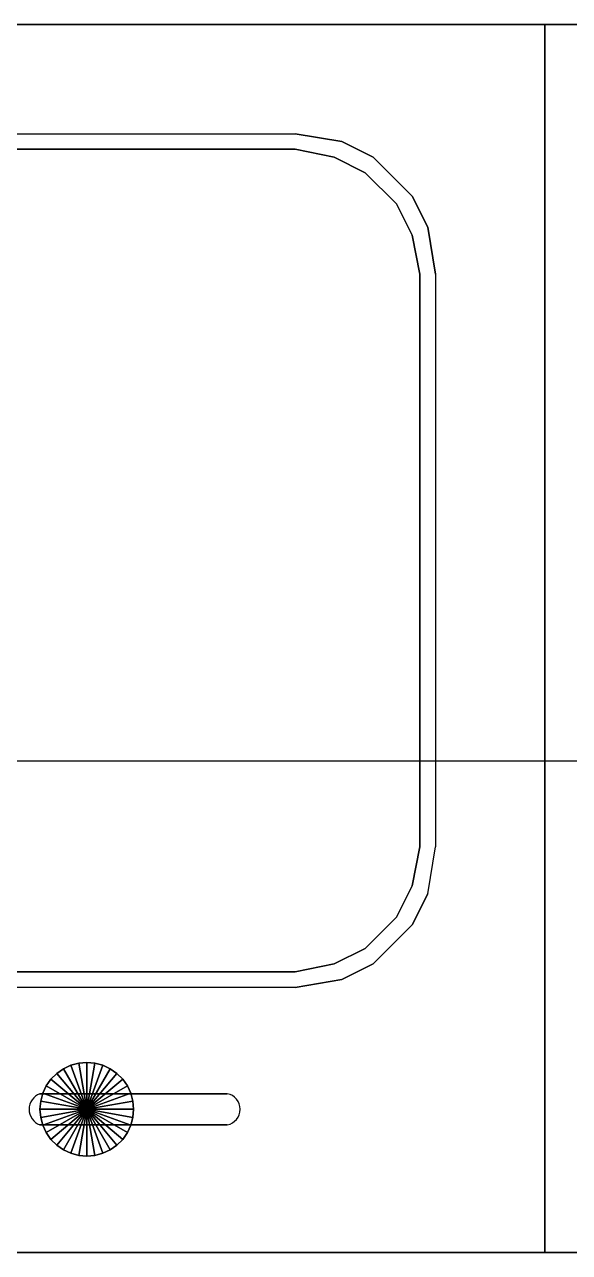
# Model space of a CAD drawing. Header units: inches. Extents: x -7543 to -822, y 102837 to 190349.
# Drawn here: x -829.82455 to -829.82012, y 102837.00943 to 102837.01943 of the extents above; entities that cross this region are included whole.
import ezdxf

# ---------------------------------------------------------------- set-up
doc = ezdxf.new("R2010")
doc.units = ezdxf.units.IN
doc.header["$MEASUREMENT"] = 0
doc.linetypes.add('DASHDOTX2', pattern=[2, 1, -0.5, 0, -0.5])
doc.layers.add('AKS', color=1, linetype='Continuous', lineweight=25)
doc.layers.add('TEFRİŞ', color=7, linetype='Continuous', lineweight=25, true_color=0x78462c)

msp = doc.modelspace()

# ---------------------------------------------------------------- linework, layer by layer
at = {"layer": 'AKS', "linetype": 'DASHDOTX2', "ltscale": 10}
msp.add_line((-829.7205326753192, 102837.0134307916), (-830.0911364701894, 102837.0134307916), dxfattribs=at)
at = {"layer": 'TEFRİŞ'}
for p, q in [((-829.8282879212353, 102837.0185417916, -0.004190999999999999), (-829.8223519212353, 102837.0185417916, -0.004190999999999999)), ((-829.8223519212353, 102837.0185417916, -0.004190999999999999), (-829.8219709212353, 102837.0184782916, -0.004190999999999999)), ((-829.8219709212353, 102837.0184782916, -0.004190999999999999), (-829.8217169212353, 102837.0183512916, -0.004190999999999999)), ((-829.8223519212353, 102837.0184147916, -0.004190999999999999), (-829.8220344212352, 102837.0183512916, -0.004190999999999999)), ((-829.8220344212352, 102837.0183512916, -0.004190999999999999), (-829.8217804212353, 102837.0182242916, -0.004190999999999999)), ((-829.8217169212353, 102837.0183512916, -0.004190999999999999), (-829.8213994212352, 102837.0180337916, -0.004190999999999999)), ((-829.8217804212353, 102837.0182242916, -0.004190999999999999), (-829.8215264212353, 102837.0179702916, -0.004190999999999999)), ((-829.8215264212353, 102837.0179702916, -0.004190999999999999), (-829.8213994212352, 102837.0177162916, -0.004190999999999999)), ((-829.8213994212352, 102837.0180337916, -0.004190999999999999), (-829.8212724212353, 102837.0177797916, -0.004190999999999999)), ((-829.8212724212353, 102837.0177797916, -0.004190999999999999), (-829.8212089212352, 102837.0173987916, -0.004190999999999999)), ((-829.8213994212352, 102837.0177162916, -0.004190999999999999), (-829.8213359212352, 102837.0173987916, -0.004190999999999999)), ((-829.8213994212352, 102837.0124152916, -0.004190999999999999), (-829.8213359212352, 102837.0127327916, -0.004190999999999999)), ((-829.8212724212353, 102837.0123517916, -0.004190999999999999), (-829.8212089212352, 102837.0127327916, -0.004190999999999999)), ((-829.8215264212353, 102837.0121612916, -0.004190999999999999), (-829.8213994212352, 102837.0124152916, -0.004190999999999999)), ((-829.8213994212352, 102837.0120977916, -0.004190999999999999), (-829.8212724212353, 102837.0123517916, -0.004190999999999999)), ((-829.8217804212353, 102837.0119072916, -0.004190999999999999), (-829.8215264212353, 102837.0121612916, -0.004190999999999999)), ((-829.8217169212353, 102837.0117802916, -0.004190999999999999), (-829.8213994212352, 102837.0120977916, -0.004190999999999999)), ((-829.8220344212352, 102837.0117802916, -0.004190999999999999), (-829.8217804212353, 102837.0119072916, -0.004190999999999999)), ((-829.8223519212353, 102837.0117167916, -0.004190999999999999), (-829.8220344212352, 102837.0117802916, -0.004190999999999999)), ((-829.8219709212353, 102837.0116532916, -0.004190999999999999), (-829.8217169212353, 102837.0117802916, -0.004190999999999999)), ((-829.8223519212353, 102837.0115897916, -0.004190999999999999), (-829.8219709212353, 102837.0116532916, -0.004190999999999999)), ((-829.8223519212353, 102837.0115897916, -0.004190999999999999), (-829.8282879212353, 102837.0115897916, -0.004190999999999999))]:
    msp.add_line(p, q, dxfattribs=at)
for centre, radius, start, end in [((-829.8243797676522, 102837.0105967916, 0.0007620000000000005), 0.000135471253029605, 110.3693599422097, 249.6306400577903), ((-829.8229277741946, 102837.0105967916, 0.0007620000000000005), 0.0001294089238967639, 281.0724330008494, 78.92756699915053)]:
    msp.add_arc(centre, radius, start, end, dxfattribs=at)
for points in [[(-829.8203199212353, 102837.0194307916, -0.000127000000000001), (-829.8303199212353, 102837.0194307916, -0.000127000000000001), (-829.8303199212353, 102837.0194307916), (-829.8203199212353, 102837.0194307916)], [(-829.8203199212353, 102837.0094307916, -0.000127000000000001), (-829.8203199212353, 102837.0194307916, -0.000127000000000001), (-829.8203199212353, 102837.0194307916), (-829.8203199212353, 102837.0094307916)], [(-829.8135199212353, 102837.0194307916, -0.000127000000000001), (-829.8203199212353, 102837.0194307916, -0.000127000000000001), (-829.8203199212353, 102837.0194307916), (-829.8135199212353, 102837.0194307916)], [(-829.8203199212353, 102837.0094307916), (-829.8203199212353, 102837.0194307916), (-829.8135199212353, 102837.0194307916), (-829.8135199212353, 102837.0094307916)], [(-829.8223519212353, 102837.0184147916, -0.004190999999999999), (-829.8282879212353, 102837.0184147916, -0.004190999999999999), (-829.8282879212353, 102837.0184147916, -0.000127000000000001), (-829.8223519212353, 102837.0184147916, -0.000127000000000001)], [(-829.8220344212352, 102837.0183512916, -0.004190999999999999), (-829.8223519212353, 102837.0184147916, -0.004190999999999999), (-829.8223519212353, 102837.0184147916, -0.000127000000000001), (-829.8220344212352, 102837.0183512916, -0.000127000000000001)], [(-829.8217804212353, 102837.0182242916, -0.004190999999999999), (-829.8220344212352, 102837.0183512916, -0.004190999999999999), (-829.8220344212352, 102837.0183512916, -0.000127000000000001), (-829.8217804212353, 102837.0182242916, -0.000127000000000001)], [(-829.8215264212353, 102837.0179702916, -0.004190999999999999), (-829.8217804212353, 102837.0182242916, -0.004190999999999999), (-829.8217804212353, 102837.0182242916, -0.000127000000000001), (-829.8215264212353, 102837.0179702916, -0.000127000000000001)], [(-829.8213994212352, 102837.0177162916, -0.004190999999999999), (-829.8215264212353, 102837.0179702916, -0.004190999999999999), (-829.8215264212353, 102837.0179702916, -0.000127000000000001), (-829.8213994212352, 102837.0177162916, -0.000127000000000001)], [(-829.8213359212352, 102837.0173987916, -0.004190999999999999), (-829.8213994212352, 102837.0177162916, -0.004190999999999999), (-829.8213994212352, 102837.0177162916, -0.000127000000000001), (-829.8213359212352, 102837.0173987916, -0.000127000000000001)], [(-829.8213359212352, 102837.0127327916, -0.004190999999999999), (-829.8213359212352, 102837.0173987916, -0.004190999999999999), (-829.8213359212352, 102837.0173987916, -0.000127000000000001), (-829.8213359212352, 102837.0127327916, -0.000127000000000001)], [(-829.8213994212352, 102837.0124152916, -0.004190999999999999), (-829.8213359212352, 102837.0127327916, -0.004190999999999999), (-829.8213359212352, 102837.0127327916, -0.000127000000000001), (-829.8213994212352, 102837.0124152916, -0.000127000000000001)], [(-829.8215264212353, 102837.0121612916, -0.004190999999999999), (-829.8213994212352, 102837.0124152916, -0.004190999999999999), (-829.8213994212352, 102837.0124152916, -0.000127000000000001), (-829.8215264212353, 102837.0121612916, -0.000127000000000001)], [(-829.8217804212353, 102837.0119072916, -0.004190999999999999), (-829.8215264212353, 102837.0121612916, -0.004190999999999999), (-829.8215264212353, 102837.0121612916, -0.000127000000000001), (-829.8217804212353, 102837.0119072916, -0.000127000000000001)], [(-829.8220344212352, 102837.0117802916, -0.004190999999999999), (-829.8217804212353, 102837.0119072916, -0.004190999999999999), (-829.8217804212353, 102837.0119072916, -0.000127000000000001), (-829.8220344212352, 102837.0117802916, -0.000127000000000001)], [(-829.8223519212353, 102837.0117167916, -0.004190999999999999), (-829.8220344212352, 102837.0117802916, -0.004190999999999999), (-829.8220344212352, 102837.0117802916, -0.000127000000000001), (-829.8223519212353, 102837.0117167916, -0.000127000000000001)], [(-829.8282879212353, 102837.0117167916, -0.004190999999999999), (-829.8223519212353, 102837.0117167916, -0.004190999999999999), (-829.8223519212353, 102837.0117167916, -0.000127000000000001), (-829.8282879212353, 102837.0117167916, -0.000127000000000001)], [(-829.8242364212352, 102837.0109267516), (-829.8241762212352, 102837.0109548116), (-829.8241762212352, 102837.0109548116, 0.0005079999999999999), (-829.8242364212352, 102837.0109267516, 0.0005079999999999999)], [(-829.8240459212352, 102837.0105967916), (-829.8242364212352, 102837.0109267516), (-829.8241762212352, 102837.0109548116), (-829.8240459212352, 102837.0105967916)], [(-829.8240459212352, 102837.0105967916, 0.0005079999999999999), (-829.8242364212352, 102837.0109267516, 0.0005079999999999999), (-829.8241762212352, 102837.0109548116, 0.0005079999999999999), (-829.8240459212352, 102837.0105967916, 0.0005079999999999999)], [(-829.8241762212352, 102837.0109548116), (-829.8241120812353, 102837.0109720116), (-829.8241120812353, 102837.0109720116, 0.0005079999999999999), (-829.8241762212352, 102837.0109548116, 0.0005079999999999999)], [(-829.8240459212352, 102837.0105967916), (-829.8241762212352, 102837.0109548116), (-829.8241120812353, 102837.0109720116), (-829.8240459212352, 102837.0105967916)], [(-829.8240459212352, 102837.0105967916, 0.0005079999999999999), (-829.8241762212352, 102837.0109548116, 0.0005079999999999999), (-829.8241120812353, 102837.0109720116, 0.0005079999999999999), (-829.8240459212352, 102837.0105967916, 0.0005079999999999999)], [(-829.8241120812353, 102837.0109720116), (-829.8240459212352, 102837.0109777916), (-829.8240459212352, 102837.0109777916, 0.0005079999999999999), (-829.8241120812353, 102837.0109720116, 0.0005079999999999999)], [(-829.8240459212352, 102837.0105967916), (-829.8241120812353, 102837.0109720116), (-829.8240459212352, 102837.0109777916), (-829.8240459212352, 102837.0105967916)], [(-829.8240459212352, 102837.0105967916, 0.0005079999999999999), (-829.8241120812353, 102837.0109720116, 0.0005079999999999999), (-829.8240459212352, 102837.0109777916, 0.0005079999999999999), (-829.8240459212352, 102837.0105967916, 0.0005079999999999999)], [(-829.8240459212352, 102837.0109777916), (-829.8239797612353, 102837.0109720116), (-829.8239797612353, 102837.0109720116, 0.0005079999999999999), (-829.8240459212352, 102837.0109777916, 0.0005079999999999999)], [(-829.8240459212352, 102837.0105967916), (-829.8240459212352, 102837.0109777916), (-829.8239797612353, 102837.0109720116), (-829.8240459212352, 102837.0105967916)], [(-829.8240459212352, 102837.0105967916, 0.0005079999999999999), (-829.8240459212352, 102837.0109777916, 0.0005079999999999999), (-829.8239797612353, 102837.0109720116, 0.0005079999999999999), (-829.8240459212352, 102837.0105967916, 0.0005079999999999999)], [(-829.8240459212352, 102837.0105967916), (-829.8239797612353, 102837.0109720116), (-829.8239156212353, 102837.0109548116), (-829.8240459212352, 102837.0105967916)], [(-829.8240459212352, 102837.0105967916, 0.0005079999999999999), (-829.8239797612353, 102837.0109720116, 0.0005079999999999999), (-829.8239156212353, 102837.0109548116, 0.0005079999999999999), (-829.8240459212352, 102837.0105967916, 0.0005079999999999999)], [(-829.8240459212352, 102837.0105967916), (-829.8239156212353, 102837.0109548116), (-829.8238554212353, 102837.0109267516), (-829.8240459212352, 102837.0105967916)], [(-829.8240459212352, 102837.0105967916, 0.0005079999999999999), (-829.8239156212353, 102837.0109548116, 0.0005079999999999999), (-829.8238554212353, 102837.0109267516, 0.0005079999999999999), (-829.8240459212352, 102837.0105967916, 0.0005079999999999999)], [(-829.8239797612353, 102837.0109720116), (-829.8239156212353, 102837.0109548116), (-829.8239156212353, 102837.0109548116, 0.0005079999999999999), (-829.8239797612353, 102837.0109720116, 0.0005079999999999999)], [(-829.8239156212353, 102837.0109548116), (-829.8238554212353, 102837.0109267516), (-829.8238554212353, 102837.0109267516, 0.0005079999999999999), (-829.8239156212353, 102837.0109548116, 0.0005079999999999999)], [(-829.8243377812353, 102837.0108416916), (-829.8242908212353, 102837.0108886516), (-829.8242908212353, 102837.0108886516, 0.0005079999999999999), (-829.8243377812353, 102837.0108416916, 0.0005079999999999999)], [(-829.8240459212352, 102837.0105967916), (-829.8243377812353, 102837.0108416916), (-829.8242908212353, 102837.0108886516), (-829.8240459212352, 102837.0105967916)], [(-829.8240459212352, 102837.0105967916, 0.0005079999999999999), (-829.8243377812353, 102837.0108416916, 0.0005079999999999999), (-829.8242908212353, 102837.0108886516, 0.0005079999999999999), (-829.8240459212352, 102837.0105967916, 0.0005079999999999999)], [(-829.8242908212353, 102837.0108886516), (-829.8242364212352, 102837.0109267516), (-829.8242364212352, 102837.0109267516, 0.0005079999999999999), (-829.8242908212353, 102837.0108886516, 0.0005079999999999999)], [(-829.8240459212352, 102837.0105967916), (-829.8242908212353, 102837.0108886516), (-829.8242364212352, 102837.0109267516), (-829.8240459212352, 102837.0105967916)], [(-829.8240459212352, 102837.0105967916, 0.0005079999999999999), (-829.8242908212353, 102837.0108886516, 0.0005079999999999999), (-829.8242364212352, 102837.0109267516, 0.0005079999999999999), (-829.8240459212352, 102837.0105967916, 0.0005079999999999999)], [(-829.8240459212352, 102837.0105967916), (-829.8238554212353, 102837.0109267516), (-829.8238010212352, 102837.0108886516), (-829.8240459212352, 102837.0105967916)], [(-829.8240459212352, 102837.0105967916, 0.0005079999999999999), (-829.8238554212353, 102837.0109267516, 0.0005079999999999999), (-829.8238010212352, 102837.0108886516, 0.0005079999999999999), (-829.8240459212352, 102837.0105967916, 0.0005079999999999999)], [(-829.8240459212352, 102837.0105967916), (-829.8238010212352, 102837.0108886516), (-829.8237540612353, 102837.0108416916), (-829.8240459212352, 102837.0105967916)], [(-829.8240459212352, 102837.0105967916, 0.0005079999999999999), (-829.8238010212352, 102837.0108886516, 0.0005079999999999999), (-829.8237540612353, 102837.0108416916, 0.0005079999999999999), (-829.8240459212352, 102837.0105967916, 0.0005079999999999999)], [(-829.8238554212353, 102837.0109267516), (-829.8238010212352, 102837.0108886516), (-829.8238010212352, 102837.0108886516, 0.0005079999999999999), (-829.8238554212353, 102837.0109267516, 0.0005079999999999999)], [(-829.8238010212352, 102837.0108886516), (-829.8237540612353, 102837.0108416916), (-829.8237540612353, 102837.0108416916, 0.0005079999999999999), (-829.8238010212352, 102837.0108886516, 0.0005079999999999999)], [(-829.8244039412352, 102837.0107270916), (-829.8243758812353, 102837.0107872916), (-829.8243758812353, 102837.0107872916, 0.0005079999999999999), (-829.8244039412352, 102837.0107270916, 0.0005079999999999999)], [(-829.8240459212352, 102837.0105967916), (-829.8244039412352, 102837.0107270916), (-829.8243758812353, 102837.0107872916), (-829.8240459212352, 102837.0105967916)], [(-829.8240459212352, 102837.0105967916, 0.0005079999999999999), (-829.8244039412352, 102837.0107270916, 0.0005079999999999999), (-829.8243758812353, 102837.0107872916, 0.0005079999999999999), (-829.8240459212352, 102837.0105967916, 0.0005079999999999999)], [(-829.8243758812353, 102837.0107872916), (-829.8243377812353, 102837.0108416916), (-829.8243377812353, 102837.0108416916, 0.0005079999999999999), (-829.8243758812353, 102837.0107872916, 0.0005079999999999999)], [(-829.8240459212352, 102837.0105967916), (-829.8243758812353, 102837.0107872916), (-829.8243377812353, 102837.0108416916), (-829.8240459212352, 102837.0105967916)], [(-829.8240459212352, 102837.0105967916, 0.0005079999999999999), (-829.8243758812353, 102837.0107872916, 0.0005079999999999999), (-829.8243377812353, 102837.0108416916, 0.0005079999999999999), (-829.8240459212352, 102837.0105967916, 0.0005079999999999999)], [(-829.8240459212352, 102837.0105967916), (-829.8237540612353, 102837.0108416916), (-829.8237159612353, 102837.0107872916), (-829.8240459212352, 102837.0105967916)], [(-829.8240459212352, 102837.0105967916, 0.0005079999999999999), (-829.8237540612353, 102837.0108416916, 0.0005079999999999999), (-829.8237159612353, 102837.0107872916, 0.0005079999999999999), (-829.8240459212352, 102837.0105967916, 0.0005079999999999999)], [(-829.8240459212352, 102837.0105967916), (-829.8237159612353, 102837.0107872916), (-829.8236879012353, 102837.0107270916), (-829.8240459212352, 102837.0105967916)], [(-829.8240459212352, 102837.0105967916, 0.0005079999999999999), (-829.8237159612353, 102837.0107872916, 0.0005079999999999999), (-829.8236879012353, 102837.0107270916, 0.0005079999999999999), (-829.8240459212352, 102837.0105967916, 0.0005079999999999999)], [(-829.8237540612353, 102837.0108416916), (-829.8237159612353, 102837.0107872916), (-829.8237159612353, 102837.0107872916, 0.0005079999999999999), (-829.8237540612353, 102837.0108416916, 0.0005079999999999999)], [(-829.8237159612353, 102837.0107872916), (-829.8236879012353, 102837.0107270916), (-829.8236879012353, 102837.0107270916, 0.0005079999999999999), (-829.8237159612353, 102837.0107872916, 0.0005079999999999999)], [(-829.8229029212353, 102837.0107237916, 0.0007620000000000005), (-829.8244269212353, 102837.0107237916, 0.0007620000000000005), (-829.8244269212353, 102837.0107237916, 0.0005079999999999999), (-829.8229029212353, 102837.0107237916, 0.0005079999999999999)], [(-829.8244269212353, 102837.0105967916), (-829.8244211412352, 102837.0106629516), (-829.8244211412352, 102837.0106629516, 0.0005079999999999999), (-829.8244269212353, 102837.0105967916, 0.0005079999999999999)], [(-829.8240459212352, 102837.0105967916), (-829.8244269212353, 102837.0105967916), (-829.8244211412352, 102837.0106629516), (-829.8240459212352, 102837.0105967916)], [(-829.8240459212352, 102837.0105967916, 0.0005079999999999999), (-829.8244269212353, 102837.0105967916, 0.0005079999999999999), (-829.8244211412352, 102837.0106629516, 0.0005079999999999999), (-829.8240459212352, 102837.0105967916, 0.0005079999999999999)], [(-829.8244211412352, 102837.0106629516), (-829.8244039412352, 102837.0107270916), (-829.8244039412352, 102837.0107270916, 0.0005079999999999999), (-829.8244211412352, 102837.0106629516, 0.0005079999999999999)], [(-829.8240459212352, 102837.0105967916), (-829.8244211412352, 102837.0106629516), (-829.8244039412352, 102837.0107270916), (-829.8240459212352, 102837.0105967916)], [(-829.8240459212352, 102837.0105967916, 0.0005079999999999999), (-829.8244211412352, 102837.0106629516, 0.0005079999999999999), (-829.8244039412352, 102837.0107270916, 0.0005079999999999999), (-829.8240459212352, 102837.0105967916, 0.0005079999999999999)], [(-829.8240459212352, 102837.0105967916), (-829.8236879012353, 102837.0107270916), (-829.8236707012353, 102837.0106629516), (-829.8240459212352, 102837.0105967916)], [(-829.8240459212352, 102837.0105967916, 0.0005079999999999999), (-829.8236879012353, 102837.0107270916, 0.0005079999999999999), (-829.8236707012353, 102837.0106629516, 0.0005079999999999999), (-829.8240459212352, 102837.0105967916, 0.0005079999999999999)], [(-829.8240459212352, 102837.0105967916), (-829.8236707012353, 102837.0106629516), (-829.8236649212353, 102837.0105967916), (-829.8240459212352, 102837.0105967916)], [(-829.8236879012353, 102837.0107270916), (-829.8236707012353, 102837.0106629516), (-829.8236707012353, 102837.0106629516, 0.0005079999999999999), (-829.8236879012353, 102837.0107270916, 0.0005079999999999999)], [(-829.8236707012353, 102837.0106629516), (-829.8236649212353, 102837.0105967916), (-829.8236649212353, 102837.0105967916, 0.0005079999999999999), (-829.8236707012353, 102837.0106629516, 0.0005079999999999999)], [(-829.8236707012353, 102837.0106629516), (-829.8236649212353, 102837.0105967916), (-829.8236649212353, 102837.0105967916, 0.0005079999999999999), (-829.8236707012353, 102837.0106629516, 0.0005079999999999999)], [(-829.8244211412352, 102837.0105306316), (-829.8244269212353, 102837.0105967916), (-829.8244269212353, 102837.0105967916, 0.0005079999999999999), (-829.8244211412352, 102837.0105306316, 0.0005079999999999999)], [(-829.8240459212352, 102837.0105967916), (-829.8244211412352, 102837.0105306316), (-829.8244269212353, 102837.0105967916), (-829.8240459212352, 102837.0105967916)], [(-829.8240459212352, 102837.0105967916, 0.0005079999999999999), (-829.8244211412352, 102837.0105306316, 0.0005079999999999999), (-829.8244269212353, 102837.0105967916, 0.0005079999999999999), (-829.8240459212352, 102837.0105967916, 0.0005079999999999999)], [(-829.8240459212352, 102837.0105967916), (-829.8244039412352, 102837.0104664916), (-829.8244211412352, 102837.0105306316), (-829.8240459212352, 102837.0105967916)], [(-829.8240459212352, 102837.0105967916, 0.0005079999999999999), (-829.8244039412352, 102837.0104664916, 0.0005079999999999999), (-829.8244211412352, 102837.0105306316, 0.0005079999999999999), (-829.8240459212352, 102837.0105967916, 0.0005079999999999999)], [(-829.8240459212352, 102837.0105967916), (-829.8243758812353, 102837.0104062916), (-829.8244039412352, 102837.0104664916), (-829.8240459212352, 102837.0105967916)], [(-829.8240459212352, 102837.0105967916, 0.0005079999999999999), (-829.8243758812353, 102837.0104062916, 0.0005079999999999999), (-829.8244039412352, 102837.0104664916, 0.0005079999999999999), (-829.8240459212352, 102837.0105967916, 0.0005079999999999999)], [(-829.8240459212352, 102837.0105967916), (-829.8243377812353, 102837.0103518916), (-829.8243758812353, 102837.0104062916), (-829.8240459212352, 102837.0105967916)], [(-829.8240459212352, 102837.0105967916, 0.0005079999999999999), (-829.8243377812353, 102837.0103518916, 0.0005079999999999999), (-829.8243758812353, 102837.0104062916, 0.0005079999999999999), (-829.8240459212352, 102837.0105967916, 0.0005079999999999999)], [(-829.8240459212352, 102837.0105967916), (-829.8242908212353, 102837.0103049316), (-829.8243377812353, 102837.0103518916), (-829.8240459212352, 102837.0105967916)], [(-829.8240459212352, 102837.0105967916, 0.0005079999999999999), (-829.8242908212353, 102837.0103049316, 0.0005079999999999999), (-829.8243377812353, 102837.0103518916, 0.0005079999999999999), (-829.8240459212352, 102837.0105967916, 0.0005079999999999999)], [(-829.8240459212352, 102837.0105967916), (-829.8242364212352, 102837.0102668316), (-829.8242908212353, 102837.0103049316), (-829.8240459212352, 102837.0105967916)], [(-829.8240459212352, 102837.0105967916, 0.0005079999999999999), (-829.8242364212352, 102837.0102668316, 0.0005079999999999999), (-829.8242908212353, 102837.0103049316, 0.0005079999999999999), (-829.8240459212352, 102837.0105967916, 0.0005079999999999999)], [(-829.8240459212352, 102837.0105967916), (-829.8241762212352, 102837.0102387716), (-829.8242364212352, 102837.0102668316), (-829.8240459212352, 102837.0105967916)], [(-829.8240459212352, 102837.0105967916, 0.0005079999999999999), (-829.8241762212352, 102837.0102387716, 0.0005079999999999999), (-829.8242364212352, 102837.0102668316, 0.0005079999999999999), (-829.8240459212352, 102837.0105967916, 0.0005079999999999999)], [(-829.8240459212352, 102837.0105967916), (-829.8241120812353, 102837.0102215716), (-829.8241762212352, 102837.0102387716), (-829.8240459212352, 102837.0105967916)], [(-829.8240459212352, 102837.0105967916, 0.0005079999999999999), (-829.8241120812353, 102837.0102215716, 0.0005079999999999999), (-829.8241762212352, 102837.0102387716, 0.0005079999999999999), (-829.8240459212352, 102837.0105967916, 0.0005079999999999999)], [(-829.8240459212352, 102837.0105967916), (-829.8240459212352, 102837.0102157916), (-829.8241120812353, 102837.0102215716), (-829.8240459212352, 102837.0105967916)], [(-829.8240459212352, 102837.0105967916, 0.0005079999999999999), (-829.8240459212352, 102837.0102157916, 0.0005079999999999999), (-829.8241120812353, 102837.0102215716, 0.0005079999999999999), (-829.8240459212352, 102837.0105967916, 0.0005079999999999999)], [(-829.8240459212352, 102837.0105967916), (-829.8236649212353, 102837.0105967916), (-829.8236707012353, 102837.0105306316), (-829.8240459212352, 102837.0105967916)], [(-829.8240459212352, 102837.0105967916, 0.0005079999999999999), (-829.8236649212353, 102837.0105967916, 0.0005079999999999999), (-829.8236707012353, 102837.0105306316, 0.0005079999999999999), (-829.8240459212352, 102837.0105967916, 0.0005079999999999999)], [(-829.8240459212352, 102837.0105967916), (-829.8236707012353, 102837.0105306316), (-829.8236879012353, 102837.0104664916), (-829.8240459212352, 102837.0105967916)], [(-829.8240459212352, 102837.0105967916, 0.0005079999999999999), (-829.8236707012353, 102837.0105306316, 0.0005079999999999999), (-829.8236879012353, 102837.0104664916, 0.0005079999999999999), (-829.8240459212352, 102837.0105967916, 0.0005079999999999999)], [(-829.8240459212352, 102837.0105967916), (-829.8236879012353, 102837.0104664916), (-829.8237159612353, 102837.0104062916), (-829.8240459212352, 102837.0105967916)], [(-829.8240459212352, 102837.0105967916, 0.0005079999999999999), (-829.8236879012353, 102837.0104664916, 0.0005079999999999999), (-829.8237159612353, 102837.0104062916, 0.0005079999999999999), (-829.8240459212352, 102837.0105967916, 0.0005079999999999999)], [(-829.8240459212352, 102837.0105967916), (-829.8237159612353, 102837.0104062916), (-829.8237540612353, 102837.0103518916), (-829.8240459212352, 102837.0105967916)], [(-829.8240459212352, 102837.0105967916, 0.0005079999999999999), (-829.8237159612353, 102837.0104062916, 0.0005079999999999999), (-829.8237540612353, 102837.0103518916, 0.0005079999999999999), (-829.8240459212352, 102837.0105967916, 0.0005079999999999999)], [(-829.8240459212352, 102837.0105967916), (-829.8237540612353, 102837.0103518916), (-829.8238010212352, 102837.0103049316), (-829.8240459212352, 102837.0105967916)], [(-829.8240459212352, 102837.0105967916, 0.0005079999999999999), (-829.8237540612353, 102837.0103518916, 0.0005079999999999999), (-829.8238010212352, 102837.0103049316, 0.0005079999999999999), (-829.8240459212352, 102837.0105967916, 0.0005079999999999999)], [(-829.8240459212352, 102837.0105967916), (-829.8238010212352, 102837.0103049316), (-829.8238554212353, 102837.0102668316), (-829.8240459212352, 102837.0105967916)], [(-829.8240459212352, 102837.0105967916, 0.0005079999999999999), (-829.8238010212352, 102837.0103049316, 0.0005079999999999999), (-829.8238554212353, 102837.0102668316, 0.0005079999999999999), (-829.8240459212352, 102837.0105967916, 0.0005079999999999999)], [(-829.8240459212352, 102837.0105967916), (-829.8238554212353, 102837.0102668316), (-829.8239156212353, 102837.0102387716), (-829.8240459212352, 102837.0105967916)], [(-829.8240459212352, 102837.0105967916, 0.0005079999999999999), (-829.8238554212353, 102837.0102668316, 0.0005079999999999999), (-829.8239156212353, 102837.0102387716, 0.0005079999999999999), (-829.8240459212352, 102837.0105967916, 0.0005079999999999999)], [(-829.8240459212352, 102837.0105967916), (-829.8239156212353, 102837.0102387716), (-829.8239797612353, 102837.0102215716), (-829.8240459212352, 102837.0105967916)], [(-829.8240459212352, 102837.0105967916, 0.0005079999999999999), (-829.8239156212353, 102837.0102387716, 0.0005079999999999999), (-829.8239797612353, 102837.0102215716, 0.0005079999999999999), (-829.8240459212352, 102837.0105967916, 0.0005079999999999999)], [(-829.8240459212352, 102837.0105967916), (-829.8239797612353, 102837.0102215716), (-829.8240459212352, 102837.0102157916), (-829.8240459212352, 102837.0105967916)], [(-829.8240459212352, 102837.0105967916, 0.0005079999999999999), (-829.8239797612353, 102837.0102215716, 0.0005079999999999999), (-829.8240459212352, 102837.0102157916, 0.0005079999999999999), (-829.8240459212352, 102837.0105967916, 0.0005079999999999999)], [(-829.8236649212353, 102837.0105967916), (-829.8236707012353, 102837.0105306316), (-829.8236707012353, 102837.0105306316, 0.0005079999999999999), (-829.8236649212353, 102837.0105967916, 0.0005079999999999999)], [(-829.8229029212353, 102837.0104697916, 0.0007620000000000005), (-829.8244269212353, 102837.0104697916, 0.0007620000000000005), (-829.8244269212353, 102837.0104697916, 0.0005079999999999999), (-829.8229029212353, 102837.0104697916, 0.0005079999999999999)], [(-829.8244039412352, 102837.0104664916), (-829.8244211412352, 102837.0105306316), (-829.8244211412352, 102837.0105306316, 0.0005079999999999999), (-829.8244039412352, 102837.0104664916, 0.0005079999999999999)], [(-829.8243758812353, 102837.0104062916), (-829.8244039412352, 102837.0104664916), (-829.8244039412352, 102837.0104664916, 0.0005079999999999999), (-829.8243758812353, 102837.0104062916, 0.0005079999999999999)], [(-829.8236879012353, 102837.0104664916), (-829.8237159612353, 102837.0104062916), (-829.8237159612353, 102837.0104062916, 0.0005079999999999999), (-829.8236879012353, 102837.0104664916, 0.0005079999999999999)], [(-829.8236707012353, 102837.0105306316), (-829.8236879012353, 102837.0104664916), (-829.8236879012353, 102837.0104664916, 0.0005079999999999999), (-829.8236707012353, 102837.0105306316, 0.0005079999999999999)], [(-829.8243377812353, 102837.0103518916), (-829.8243758812353, 102837.0104062916), (-829.8243758812353, 102837.0104062916, 0.0005079999999999999), (-829.8243377812353, 102837.0103518916, 0.0005079999999999999)], [(-829.8242908212353, 102837.0103049316), (-829.8243377812353, 102837.0103518916), (-829.8243377812353, 102837.0103518916, 0.0005079999999999999), (-829.8242908212353, 102837.0103049316, 0.0005079999999999999)], [(-829.8237540612353, 102837.0103518916), (-829.8238010212352, 102837.0103049316), (-829.8238010212352, 102837.0103049316, 0.0005079999999999999), (-829.8237540612353, 102837.0103518916, 0.0005079999999999999)], [(-829.8237159612353, 102837.0104062916), (-829.8237540612353, 102837.0103518916), (-829.8237540612353, 102837.0103518916, 0.0005079999999999999), (-829.8237159612353, 102837.0104062916, 0.0005079999999999999)], [(-829.8242364212352, 102837.0102668316), (-829.8242908212353, 102837.0103049316), (-829.8242908212353, 102837.0103049316, 0.0005079999999999999), (-829.8242364212352, 102837.0102668316, 0.0005079999999999999)], [(-829.8241762212352, 102837.0102387716), (-829.8242364212352, 102837.0102668316), (-829.8242364212352, 102837.0102668316, 0.0005079999999999999), (-829.8241762212352, 102837.0102387716, 0.0005079999999999999)], [(-829.8238554212353, 102837.0102668316), (-829.8239156212353, 102837.0102387716), (-829.8239156212353, 102837.0102387716, 0.0005079999999999999), (-829.8238554212353, 102837.0102668316, 0.0005079999999999999)], [(-829.8238010212352, 102837.0103049316), (-829.8238554212353, 102837.0102668316), (-829.8238554212353, 102837.0102668316, 0.0005079999999999999), (-829.8238010212352, 102837.0103049316, 0.0005079999999999999)], [(-829.8241120812353, 102837.0102215716), (-829.8241762212352, 102837.0102387716), (-829.8241762212352, 102837.0102387716, 0.0005079999999999999), (-829.8241120812353, 102837.0102215716, 0.0005079999999999999)], [(-829.8240459212352, 102837.0102157916), (-829.8241120812353, 102837.0102215716), (-829.8241120812353, 102837.0102215716, 0.0005079999999999999), (-829.8240459212352, 102837.0102157916, 0.0005079999999999999)], [(-829.8239797612353, 102837.0102215716), (-829.8240459212352, 102837.0102157916), (-829.8240459212352, 102837.0102157916, 0.0005079999999999999), (-829.8239797612353, 102837.0102215716, 0.0005079999999999999)], [(-829.8239156212353, 102837.0102387716), (-829.8239797612353, 102837.0102215716), (-829.8239797612353, 102837.0102215716, 0.0005079999999999999), (-829.8239156212353, 102837.0102387716, 0.0005079999999999999)], [(-829.8303199212353, 102837.0094307916, -0.000127000000000001), (-829.8203199212353, 102837.0094307916, -0.000127000000000001), (-829.8203199212353, 102837.0094307916), (-829.8303199212353, 102837.0094307916)], [(-829.8203199212353, 102837.0094307916, -0.000127000000000001), (-829.8135199212353, 102837.0094307916, -0.000127000000000001), (-829.8135199212353, 102837.0094307916), (-829.8203199212353, 102837.0094307916)]]:
    msp.add_3dface(points, dxfattribs=at)
for points, invisible_edges in [([(-829.8282879212353, 102837.0185417916), (-829.8223519212353, 102837.0185417916), (-829.8223519212353, 102837.0194307916), (-829.8282879212353, 102837.0194307916)], 11), ([(-829.8223519212353, 102837.0185417916), (-829.8223519212353, 102837.0194307916), (-829.8217804212353, 102837.0194307916), (-829.8219709212353, 102837.0184782916)], 5), ([(-829.8217169212353, 102837.0183512916), (-829.8219709212353, 102837.0184782916), (-829.8217804212353, 102837.0194307916), (-829.8209549212353, 102837.0194307916)], 10), ([(-829.8213994212352, 102837.0180337916), (-829.8217169212353, 102837.0183512916), (-829.8203199212353, 102837.0194307916), (-829.8203199212353, 102837.0189227916)], 10), ([(-829.8217169212353, 102837.0183512916), (-829.8209549212353, 102837.0194307916), (-829.8203199212353, 102837.0194307916)], 9), ([(-829.8212724212353, 102837.0177797916), (-829.8213994212352, 102837.0180337916), (-829.8203199212353, 102837.0189227916), (-829.8203199212353, 102837.0181607916)], 10), ([(-829.8282879212353, 102837.0184147916, -0.000127000000000001), (-829.8223519212353, 102837.0184147916, -0.000127000000000001), (-829.8223519212353, 102837.0185417916), (-829.8282879212353, 102837.0185417916)], 14), ([(-829.8223519212353, 102837.0184147916, -0.000127000000000001), (-829.8223519212353, 102837.0185417916), (-829.8219709212353, 102837.0184782916), (-829.8220344212352, 102837.0183512916, -0.000127000000000001)], 5), ([(-829.8219709212353, 102837.0184782916), (-829.8217169212353, 102837.0183512916), (-829.8217804212353, 102837.0182242916, -0.000127000000000001), (-829.8220344212352, 102837.0183512916, -0.000127000000000001)], 10), ([(-829.8217169212353, 102837.0183512916), (-829.8213994212352, 102837.0180337916), (-829.8215264212353, 102837.0179702916, -0.000127000000000001), (-829.8217804212353, 102837.0182242916, -0.000127000000000001)], 10), ([(-829.8212089212352, 102837.0173987916), (-829.8212724212353, 102837.0177797916), (-829.8203199212353, 102837.0181607916), (-829.8203199212353, 102837.0173987916)], 10), ([(-829.8215264212353, 102837.0179702916, -0.000127000000000001), (-829.8213994212352, 102837.0180337916), (-829.8212724212353, 102837.0177797916), (-829.8213994212352, 102837.0177162916, -0.000127000000000001)], 5), ([(-829.8213994212352, 102837.0177162916, -0.000127000000000001), (-829.8212724212353, 102837.0177797916), (-829.8212089212352, 102837.0173987916), (-829.8213359212352, 102837.0173987916, -0.000127000000000001)], 5), ([(-829.8213359212352, 102837.0127327916, -0.000127000000000001), (-829.8213359212352, 102837.0173987916, -0.000127000000000001), (-829.8212089212352, 102837.0173987916), (-829.8212089212352, 102837.0127327916)], 10), ([(-829.8212089212352, 102837.0127327916), (-829.8203199212353, 102837.0127327916), (-829.8203199212353, 102837.0173987916), (-829.8212089212352, 102837.0173987916)], 5), ([(-829.8213994212352, 102837.0124152916, -0.000127000000000001), (-829.8212724212353, 102837.0123517916), (-829.8212089212352, 102837.0127327916), (-829.8213359212352, 102837.0127327916, -0.000127000000000001)], 5), ([(-829.8212089212352, 102837.0127327916), (-829.8203199212353, 102837.0127327916), (-829.8203199212353, 102837.0120342916), (-829.8212724212353, 102837.0123517916)], 5), ([(-829.8215264212353, 102837.0121612916, -0.000127000000000001), (-829.8213994212352, 102837.0120977916), (-829.8212724212353, 102837.0123517916), (-829.8213994212352, 102837.0124152916, -0.000127000000000001)], 5), ([(-829.8212724212353, 102837.0123517916), (-829.8213994212352, 102837.0120977916), (-829.8203199212353, 102837.0109547916), (-829.8203199212353, 102837.0120342916)], 10), ([(-829.8217169212353, 102837.0117802916), (-829.8213994212352, 102837.0120977916), (-829.8215264212353, 102837.0121612916, -0.000127000000000001), (-829.8217804212353, 102837.0119072916, -0.000127000000000001)], 10), ([(-829.8213994212352, 102837.0120977916), (-829.8217169212353, 102837.0117802916), (-829.8203199212353, 102837.0094307916), (-829.8203199212353, 102837.0109547916)], 10), ([(-829.8219709212353, 102837.0116532916), (-829.8217169212353, 102837.0117802916), (-829.8217804212353, 102837.0119072916, -0.000127000000000001), (-829.8220344212352, 102837.0117802916, -0.000127000000000001)], 10), ([(-829.8223519212353, 102837.0117167916, -0.000127000000000001), (-829.8223519212353, 102837.0115897916), (-829.8219709212353, 102837.0116532916), (-829.8220344212352, 102837.0117802916, -0.000127000000000001)], 5), ([(-829.8217169212353, 102837.0117802916), (-829.8219709212353, 102837.0116532916), (-829.8217804212353, 102837.0094307916), (-829.8203199212353, 102837.0094307916)], 10), ([(-829.8282879212353, 102837.0117167916, -0.000127000000000001), (-829.8223519212353, 102837.0117167916, -0.000127000000000001), (-829.8223519212353, 102837.0115897916), (-829.8282879212353, 102837.0115897916)], 10), ([(-829.8223519212353, 102837.0115897916), (-829.8223519212353, 102837.0094307916), (-829.8217804212353, 102837.0094307916), (-829.8219709212353, 102837.0116532916)], 5), ([(-829.8282879212353, 102837.0115897916), (-829.8282879212353, 102837.0094307916), (-829.8223519212353, 102837.0094307916), (-829.8223519212353, 102837.0115897916)], 13)]:
    msp.add_3dface(points, dxfattribs=dict(at, invisible_edges=invisible_edges))

doc.saveas('drawing.dxf')
